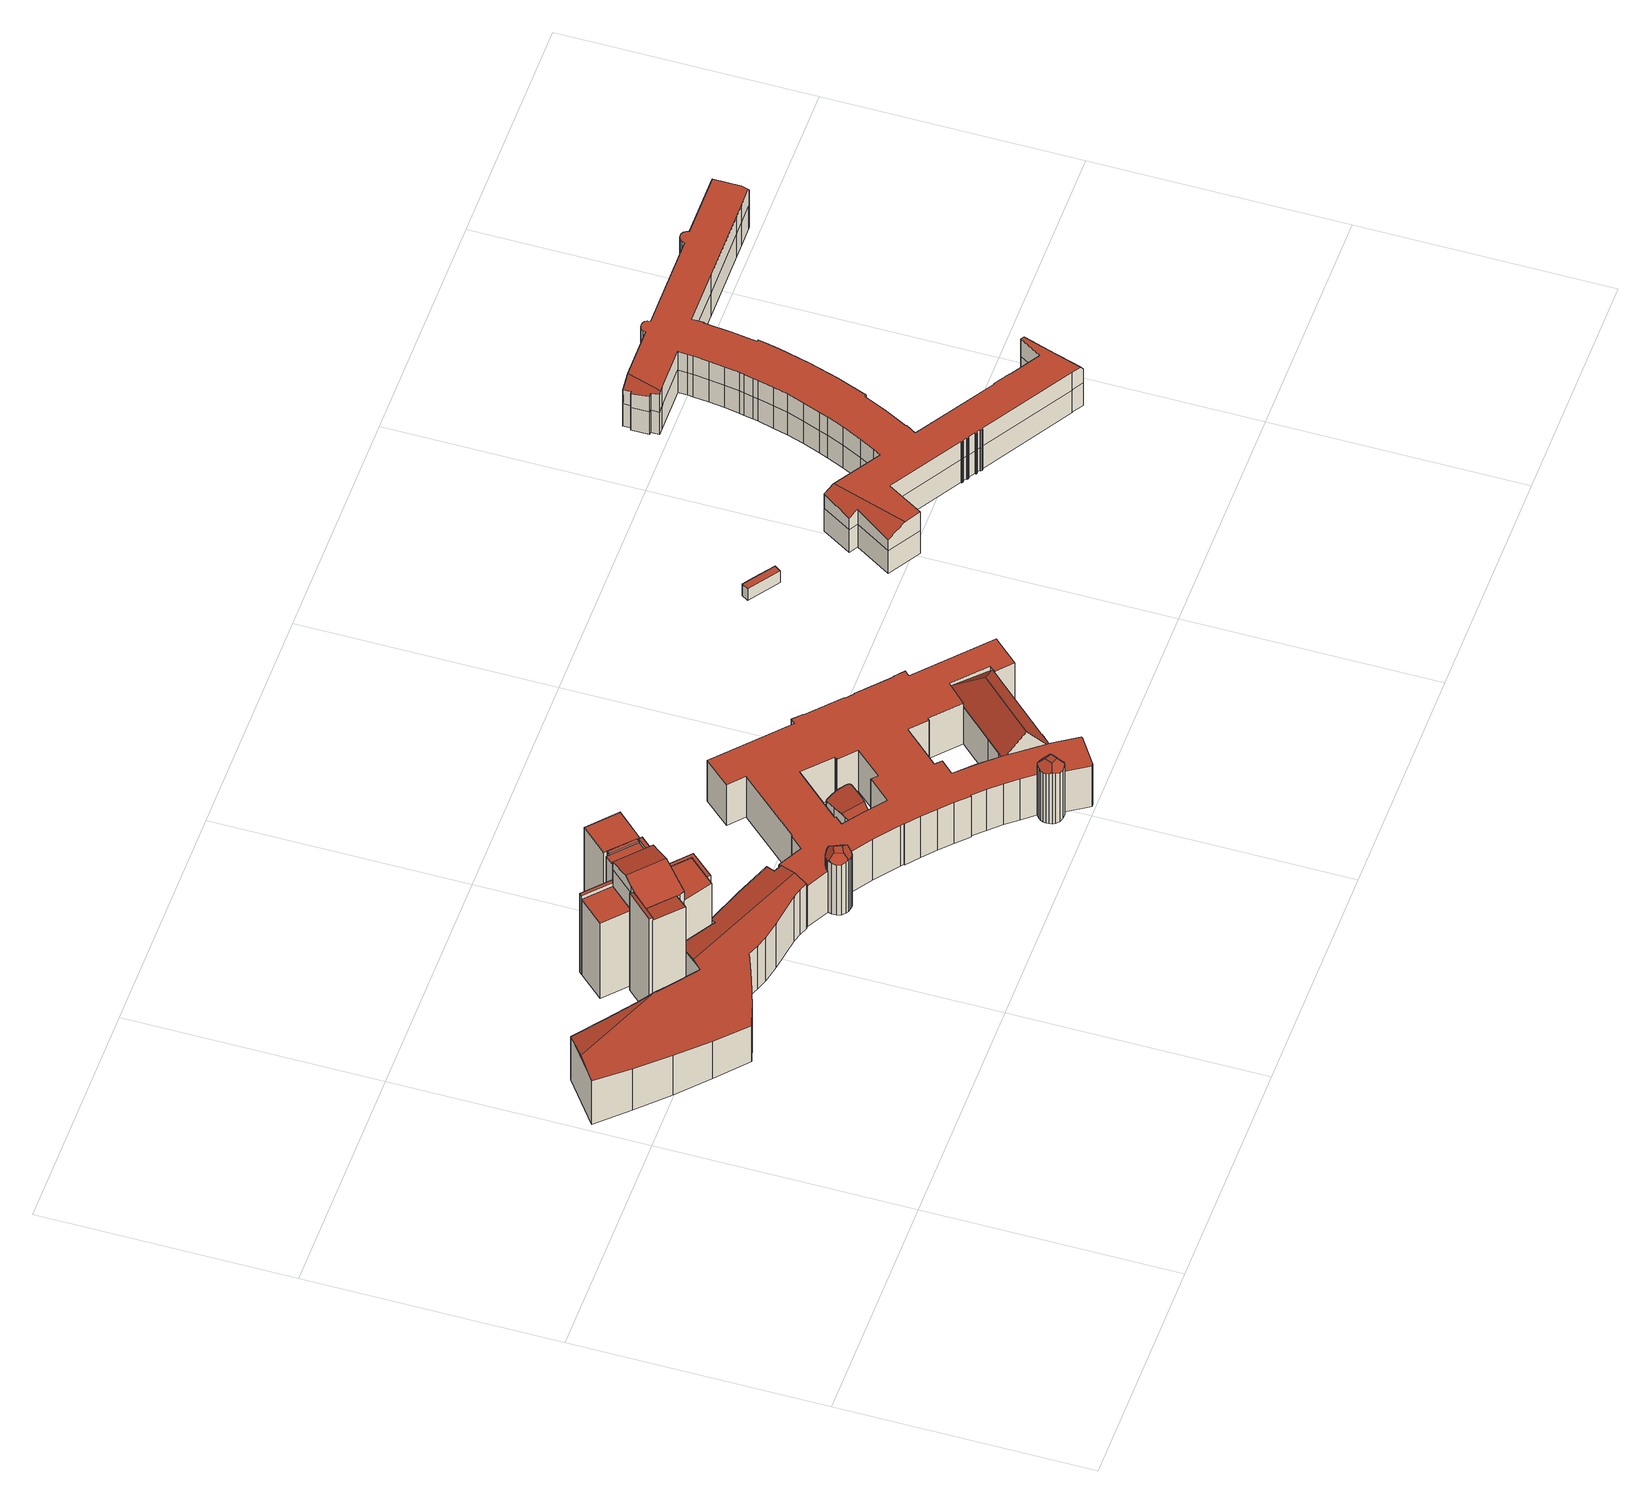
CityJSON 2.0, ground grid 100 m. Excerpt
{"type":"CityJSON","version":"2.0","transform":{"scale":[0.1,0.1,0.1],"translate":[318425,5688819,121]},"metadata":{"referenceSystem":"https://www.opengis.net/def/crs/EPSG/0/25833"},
"CityObjects":{
"building1":{"type":"Building","attributes":{"name":"Deutsches Buch- und Schriftmuseum","Dachtyp_tdc":"tdcFreeFormRoof","Gemeindeschluessel":14713000,"Dachneigung":10.02,"QualitaetDacherkennung":18,"Geometrietyp2DReferenz":"3000","function":"31001_3034","roofType":"5000","measuredHeight":24.61},"geometry":[{"type":"MultiSurface","lod":"2","boundaries":[[[0,1,2,3]],[[1,4,5,2]],[[4,6,7,5]],[[6,8,9,7]],[[8,10,11,9]],[[10,12,13,11]],[[12,14,15,13]],[[14,16,17,15]],[[16,18,19,17]],[[18,20,21,19]],[[20,22,23,21]],[[22,24,25,23]],[[24,26,27,25]],[[26,28,29,27]],[[28,30,31,29]],[[30,32,33,31]],[[32,34,35,33]],[[34,36,37,35]],[[36,38,39,37]],[[38,40,41,39]],[[40,42,43,41]],[[42,44,45,43]],[[44,46,47,45]],[[46,48,49,47]],[[48,50,51,49]],[[50,52,53,51]],[[52,54,55,53]],[[54,56,57,55]],[[56,0,3,57]],[[24,22,20,58,59,1,0,60,61,50,48,46,44,42,40,38,36,34,32,30,28,26]],[[61,60,56,54,52]],[[58,18,16,14,12,10,8,6,4,59]],[[4,1,59]],[[52,50,61]],[[0,56,60]],[[20,18,58]],[[3,2,5,7,9,11,13,15,17,19,21,23,25,27,29,31,33,35,37,39,41,43,45,47,49,51,53,55,57]]],"semantics":{"surfaces":[{"type":"WallSurface"},{"type":"RoofSurface"},{"type":"GroundSurface"}],"values":[0,0,0,0,0,0,0,0,0,0,0,0,0,0,0,0,0,0,0,0,0,0,0,0,0,0,0,0,0,1,1,1,0,0,0,0,2]}}]},
"building2":{"type":"Building","attributes":{"name":"Bücherturm Deutsche Nationalbibliothek","Gemeindeschluessel":14713000,"Geometrietyp2DReferenz":"3000","function":"31001_3010","roofType":"9999"},"children":["building2-1","building2-2","building2-3","building2-4","building2-5","building2-6","building2-7","building2-8","building2-9","building2-10"]},
"building2-1":{"type":"BuildingPart","attributes":{"Dachtyp_tdc":"tdcPolyFlatRoof","Dachneigung":0,"QualitaetDacherkennung":73,"Geometrietyp2DReferenz":"3000","roofType":"1000","measuredHeight":44.66},"parents":["building2"],"geometry":[{"type":"MultiSurface","lod":"2","boundaries":[[[62,63,64,65]],[[63,66,67,64]],[[66,68,69,67]],[[68,66,63,62]],[[65,64,67,69]],[[65,69,68,62]]],"semantics":{"surfaces":[{"type":"WallSurface"},{"type":"RoofSurface"},{"type":"GroundSurface"},{"type":"ClosureSurface"}],"values":[0,0,0,1,2,3]}}]},
"building2-2":{"type":"BuildingPart","attributes":{"Dachtyp_tdc":"tdcPolyFlatRoof","Dachneigung":3.08,"QualitaetDacherkennung":64,"Geometrietyp2DReferenz":"3000","roofType":"2100","measuredHeight":49.57},"parents":["building2"],"geometry":[{"type":"MultiSurface","lod":"2","boundaries":[[[70,71,72,73,74]],[[71,75,76,72]],[[71,70,77,75]],[[76,78,73,72]],[[77,79,78,76,75]],[[70,74,79,77]],[[74,73,78,79]]],"semantics":{"surfaces":[{"type":"WallSurface"},{"type":"RoofSurface"},{"type":"GroundSurface"},{"type":"ClosureSurface"}],"values":[0,0,1,2,3,0,3]}}]},
"building2-3":{"type":"BuildingPart","attributes":{"Dachtyp_tdc":"tdcPolyFlatRoof","Dachneigung":0,"QualitaetDacherkennung":70,"Geometrietyp2DReferenz":"3000","roofType":"1000","measuredHeight":44.62},"parents":["building2"],"geometry":[{"type":"MultiSurface","lod":"2","boundaries":[[[80,81,82,83]],[[81,84,85,82]],[[84,86,87,85]],[[86,88,89,87]],[[88,90,91,89]],[[90,92,93,91]],[[90,88,86,84,81,80,92]],[[83,82,85,87,89,91,93]],[[83,93,92,80]]],"semantics":{"surfaces":[{"type":"WallSurface"},{"type":"RoofSurface"},{"type":"GroundSurface"},{"type":"ClosureSurface"}],"values":[0,0,0,0,0,0,1,2,3]}}]},
"building2-4":{"type":"BuildingPart","attributes":{"Dachtyp_tdc":"tdcPolyFlatRoof","Dachneigung":0,"QualitaetDacherkennung":68,"Geometrietyp2DReferenz":"3000","roofType":"1000","measuredHeight":39.83},"parents":["building2"],"geometry":[{"type":"MultiSurface","lod":"2","boundaries":[[[94,95,96,97]],[[95,98,99,96]],[[100,98,95,94]],[[97,96,99,101]],[[101,99,98,100]],[[97,101,100,94]]],"semantics":{"surfaces":[{"type":"WallSurface"},{"type":"RoofSurface"},{"type":"GroundSurface"},{"type":"ClosureSurface"}],"values":[0,0,1,2,3,3]}}]},
"building2-5":{"type":"BuildingPart","attributes":{"Dachtyp_tdc":"tdcPolyFlatRoof","Dachneigung":0,"QualitaetDacherkennung":43,"Geometrietyp2DReferenz":"3000","roofType":"1000","measuredHeight":44.9},"parents":["building2"],"geometry":[{"type":"MultiSurface","lod":"2","boundaries":[[[102,93,92]],[[102,103,104,93]],[[105,106,80,83,107,108]],[[106,105,109,103,102]],[[93,104,110,107,83]],[[108,111,109,105]],[[110,104,103,109,111]],[[108,107,110,111]],[[92,80,106,102]],[[92,93,83,80]]],"semantics":{"surfaces":[{"type":"WallSurface"},{"type":"RoofSurface"},{"type":"GroundSurface"},{"type":"ClosureSurface"}],"values":[0,0,0,1,2,0,3,3,0,3]}}]},
"building2-6":{"type":"BuildingPart","attributes":{"Dachtyp_tdc":"tdcPolyFlatRoof","Dachneigung":0,"QualitaetDacherkennung":40,"Geometrietyp2DReferenz":"3000","roofType":"1000","measuredHeight":41.58},"parents":["building2"],"geometry":[{"type":"MultiSurface","lod":"2","boundaries":[[[112,113,114,99,98]],[[113,115,116,114]],[[115,117,118,116]],[[117,115,113,112,119]],[[99,114,116,118,101]],[[98,100,119,112]],[[98,99,101,100]],[[101,118,117,119,100]]],"semantics":{"surfaces":[{"type":"WallSurface"},{"type":"RoofSurface"},{"type":"GroundSurface"},{"type":"ClosureSurface"}],"values":[0,0,0,1,2,0,3,3]}}]},
"building2-7":{"type":"BuildingPart","attributes":{"Dachtyp_tdc":"tdcPolyFlatRoof","Dachneigung":11.93,"QualitaetDacherkennung":50,"Geometrietyp2DReferenz":"3000","roofType":"2100","measuredHeight":51.35},"parents":["building2"],"geometry":[{"type":"MultiSurface","lod":"2","boundaries":[[[120,121,122,123,124]],[[125,126,127,76,75]],[[126,120,124,127]],[[126,125,128,121,120]],[[124,123,78,76,127]],[[75,77,79,128,125]],[[75,76,78,79,77]],[[79,78,123,122]],[[79,122,121,128]]],"semantics":{"surfaces":[{"type":"WallSurface"},{"type":"RoofSurface"},{"type":"GroundSurface"},{"type":"ClosureSurface"}],"values":[0,0,0,1,2,0,3,3,3]}}]},
"building2-8":{"type":"BuildingPart","attributes":{"Dachtyp_tdc":"tdcPolyFlatRoof","Dachneigung":0,"QualitaetDacherkennung":47,"Geometrietyp2DReferenz":"3000","roofType":"1000","measuredHeight":46.44},"parents":["building2"],"geometry":[{"type":"MultiSurface","lod":"2","boundaries":[[[129,130,131,132]],[[130,133,134,131]],[[135,136,104,110,111]],[[136,129,132,104]],[[136,135,137,133,130,129]],[[132,131,134,138,110,104]],[[111,139,137,135]],[[111,110,138,139]],[[138,134,133,137,139]]],"semantics":{"surfaces":[{"type":"WallSurface"},{"type":"RoofSurface"},{"type":"GroundSurface"},{"type":"ClosureSurface"}],"values":[0,0,0,0,1,2,0,3,3]}}]},
"building2-9":{"type":"BuildingPart","attributes":{"Dachtyp_tdc":"tdcPolyFlatRoof","Dachneigung":0,"QualitaetDacherkennung":68,"Geometrietyp2DReferenz":"3000","roofType":"1000","measuredHeight":44.58},"parents":["building2"],"geometry":[{"type":"MultiSurface","lod":"2","boundaries":[[[140,141,142,143]],[[141,108,107,142]],[[144,140,143,145]],[[144,139,111,108,141,140]],[[143,142,107,110,138,145]],[[107,108,111,110]],[[138,110,111,139]],[[145,138,139,144]]],"semantics":{"surfaces":[{"type":"WallSurface"},{"type":"RoofSurface"},{"type":"GroundSurface"},{"type":"ClosureSurface"}],"values":[0,0,0,1,2,3,3,3]}}]},
"building2-10":{"type":"BuildingPart","attributes":{"Dachtyp_tdc":"tdcFreeFormRoof","Dachneigung":22.69,"QualitaetDacherkennung":12,"Geometrietyp2DReferenz":"3000","roofType":"5000","measuredHeight":54.58},"parents":["building2"],"geometry":[{"type":"MultiSurface","lod":"2","boundaries":[[[146,74,73,147]],[[122,148,94,97,123]],[[149,150,144,145,118,117]],[[151,152,62,65,134,133]],[[153,146,147,69,68]],[[154,155,156,157,158,159,160,161]],[[162,160,159,163,164,128,79,74,146]],[[153,162,146]],[[122,121,164,163,148]],[[148,163,159,158,165]],[[152,161,160,162,153]],[[151,154,161,152]],[[165,158,157,149]],[[149,157,156,150]],[[150,156,155,166]],[[166,155,154,151]],[[147,73,78,123,97,101,118,145,138,134,65,69]],[[78,73,74,79]],[[78,79,122,123]],[[100,94,148,165,119]],[[100,101,97,94]],[[117,119,165,149]],[[101,100,119,117,118]],[[139,144,150,166,137]],[[139,138,145,144]],[[133,137,166,151]],[[138,139,137,133,134]],[[68,62,152,153]],[[68,69,65,62]],[[164,121,128]],[[128,121,122,79]]],"semantics":{"surfaces":[{"type":"WallSurface"},{"type":"RoofSurface"},{"type":"GroundSurface"},{"type":"ClosureSurface"}],"values":[0,0,0,0,0,1,1,0,0,0,0,0,0,0,0,0,2,3,3,0,3,0,3,0,3,0,3,0,3,0,3]}}]},
"building3":{"type":"Building","attributes":{"name":"Deutsche Nationalbibliothek","Dachtyp_tdc":"tdcFreeFormRoof","Gemeindeschluessel":14713000,"Dachneigung":41.51,"QualitaetDacherkennung":29,"Geometrietyp2DReferenz":"3000","function":"31001_9998","roofType":"5000","measuredHeight":29.27},"geometry":[{"type":"MultiSurface","lod":"2","boundaries":[[[167,168,169,170]],[[168,171,172,169]],[[171,173,174,172]],[[173,175,176,174]],[[175,177,178,176]],[[177,179,180,178]],[[179,181,182,180]],[[181,183,184,182]],[[183,185,186,184]],[[185,187,188,186]],[[187,189,190,188]],[[189,191,192,190]],[[191,193,194,192]],[[193,195,196,194]],[[195,197,198,196]],[[197,199,200,198]],[[199,201,202,200]],[[201,203,204,202]],[[203,205,206,204]],[[205,207,208,206]],[[207,209,210,208]],[[209,211,212,210]],[[211,213,214,212]],[[213,215,216,214]],[[215,217,218,216]],[[217,219,220,218]],[[219,167,170,220]],[[221,222,197,195,193,191,189,187,185,183,223,224]],[[213,211,209,207,205,203,201,199,222,221,225,226]],[[217,215,226,225,227,228,171,168,167,219]],[[173,228,227,224,223,181,179,177,175]],[[227,225,221,224]],[[173,171,228]],[[199,197,222]],[[183,181,223]],[[215,213,226]],[[170,169,172,174,176,178,180,182,184,186,188,190,192,194,196,198,200,202,204,206,208,210,212,214,216,218,220]]],"semantics":{"surfaces":[{"type":"WallSurface"},{"type":"RoofSurface"},{"type":"GroundSurface"}],"values":[0,0,0,0,0,0,0,0,0,0,0,0,0,0,0,0,0,0,0,0,0,0,0,0,0,0,0,1,1,1,1,1,0,0,0,0,2]}}]},
"building4":{"type":"Building","attributes":{"Dachtyp_tdc":"tdcPolyFlatRoof","Gemeindeschluessel":14713000,"Dachneigung":0,"QualitaetDacherkennung":21,"Geometrietyp2DReferenz":"3000","function":"31001_9998","roofType":"1000","measuredHeight":5.31},"geometry":[{"type":"MultiSurface","lod":"2","boundaries":[[[229,230,231,232]],[[230,233,234,231]],[[233,235,236,234]],[[235,229,232,236]],[[235,233,230,229]],[[232,231,234,236]]],"semantics":{"surfaces":[{"type":"WallSurface"},{"type":"RoofSurface"},{"type":"GroundSurface"}],"values":[0,0,0,0,1,2]}}]},
"building5":{"type":"Building","attributes":{"name":"Deutsche Nationalbibliothek","Dachtyp_tdc":"tdcFreeFormRoof","Gemeindeschluessel":14713000,"Dachneigung":10.04,"QualitaetDacherkennung":40,"Geometrietyp2DReferenz":"3000","function":"31001_9998","roofType":"5000","measuredHeight":13.46},"geometry":[{"type":"MultiSurface","lod":"2","boundaries":[[[237,238,239,240]],[[238,241,242,239]],[[241,243,244,242]],[[243,245,246,244]],[[245,247,248,246]],[[247,249,250,248]],[[249,251,252,250]],[[251,253,254,252]],[[253,255,256,254]],[[255,257,258,256]],[[257,259,260,258]],[[259,261,262,260]],[[261,263,264,262]],[[263,265,266,264]],[[265,267,268,266]],[[267,269,270,268]],[[269,271,272,270]],[[271,273,274,272]],[[273,237,240,274]],[[271,269,267,265,263,261,259,257,255,253,275,276,237,273]],[[241,238,276,275,251,249,247,245,243]],[[253,251,275]],[[238,237,276]],[[240,239,242,244,246,248,250,252,254,256,258,260,262,264,266,268,270,272,274]]],"semantics":{"surfaces":[{"type":"WallSurface"},{"type":"RoofSurface"},{"type":"GroundSurface"}],"values":[0,0,0,0,0,0,0,0,0,0,0,0,0,0,0,0,0,0,0,1,1,0,0,2]}}]},
"building6":{"type":"Building","attributes":{"name":"Deutsche Nationalbibliothek","Dachtyp_tdc":"tdcFreeFormRoof","Gemeindeschluessel":14713000,"Dachneigung":43.9,"QualitaetDacherkennung":25,"Geometrietyp2DReferenz":"3000","function":"31001_9998","roofType":"5000","measuredHeight":28.86},"geometry":[{"type":"MultiSurface","lod":"2","boundaries":[[[277,278,279,280]],[[278,281,282,279]],[[281,283,284,282]],[[283,285,286,284]],[[285,287,288,286]],[[287,289,290,288]],[[289,291,292,290]],[[291,293,294,292]],[[293,295,296,294]],[[295,297,298,296]],[[297,299,300,298]],[[299,301,302,300]],[[301,303,304,302]],[[303,305,306,304]],[[305,307,308,306]],[[307,309,310,308]],[[309,311,312,310]],[[311,313,314,312]],[[313,315,316,314]],[[315,317,318,316]],[[317,319,320,318]],[[319,321,322,320]],[[321,323,324,322]],[[323,325,326,324]],[[325,327,328,326]],[[327,329,330,328]],[[329,277,280,330]],[[321,319,317,331,332,333,334,329,327,325,323]],[[277,334,333,335,336,285,283,281,278]],[[335,337,338,297,295,293,291,289,287,336]],[[331,315,313,311,309,307,305,303,301,299,338,337,332]],[[333,332,337,335]],[[299,297,338]],[[317,315,331]],[[287,285,336]],[[277,329,334]],[[280,279,282,284,286,288,290,292,294,296,298,300,302,304,306,308,310,312,314,316,318,320,322,324,326,328,330]]],"semantics":{"surfaces":[{"type":"WallSurface"},{"type":"RoofSurface"},{"type":"GroundSurface"}],"values":[0,0,0,0,0,0,0,0,0,0,0,0,0,0,0,0,0,0,0,0,0,0,0,0,0,0,0,1,1,1,1,1,0,0,0,0,2]}}]},
"building7":{"type":"Building","attributes":{"name":"Deutsche Nationalbibliothek","Dachtyp_tdc":"tdcFreeFormRoof","Gemeindeschluessel":14713000,"Dachneigung":0,"QualitaetDacherkennung":0,"Geometrietyp2DReferenz":"3000","BezugspunktDach":"2000","function":"31001_9998","measuredHeight":21.5},"geometry":[{"type":"MultiSurface","lod":"2","boundaries":[[[339,340,341,342,343,344,345,346,347,348,349,350,351,352,353,354,355,356,357,358,359,360,361,362,363,364,365,366,367,368,369,370,371,372,373,374,375,376,377,378,379,380,381,382,383,384,385,386,387,388,389,390,391,392,393,394,395,396,397,398,399,400,401,402,403,404,405,406,407,408,409,410,411,412,413,414,415,416,417,418,419,420,421,422,423,424,425,426,427,428,429,430,431],[432,433,434,435,436,437,438,439,440,441,442,443,444,445,446]],[[385,384,447,448]],[[384,383,449,447]],[[383,382,450,449]],[[382,381,451,450]],[[381,380,452,451]],[[380,379,453,452]],[[379,378,454,453]],[[378,377,455,454]],[[377,376,456,455]],[[376,375,457,456]],[[375,374,458,457]],[[374,373,459,458]],[[373,372,460,459]],[[372,371,461,460]],[[371,370,462,461]],[[432,446,463,464]],[[446,445,465,463]],[[445,444,466,465]],[[444,443,467,466]],[[443,442,468,467]],[[442,441,469,468]],[[441,440,470,469]],[[440,439,471,470]],[[439,438,472,471]],[[438,437,473,472]],[[437,436,474,473]],[[436,435,475,474]],[[435,434,476,475]],[[434,433,477,476]],[[433,432,464,477]],[[370,369,478,462]],[[369,368,479,478]],[[368,367,480,479]],[[367,366,481,480]],[[366,365,482,481]],[[365,364,483,482]],[[364,363,484,483]],[[363,362,485,484]],[[362,361,486,485]],[[361,360,487,486]],[[360,359,488,487]],[[359,358,489,488]],[[358,357,490,489]],[[357,356,491,490]],[[356,355,492,491]],[[355,354,493,492]],[[354,353,494,493]],[[353,352,495,494]],[[352,351,496,495]],[[351,350,497,496]],[[350,349,498,497]],[[349,348,499,498]],[[348,347,500,499]],[[347,346,501,500]],[[346,345,502,501]],[[345,344,503,502]],[[344,343,504,503]],[[343,342,505,504]],[[342,341,506,505]],[[341,340,507,506]],[[340,339,508,507]],[[339,431,509,508]],[[431,430,510,509]],[[430,429,511,510]],[[429,428,512,511]],[[428,427,513,512]],[[427,426,514,513]],[[426,425,515,514]],[[425,424,516,515]],[[424,423,517,516]],[[423,422,518,517]],[[422,421,519,518]],[[421,420,520,519]],[[420,419,521,520]],[[419,418,522,521]],[[418,417,523,522]],[[417,416,524,523]],[[416,415,525,524]],[[415,414,526,525]],[[414,413,527,526]],[[413,412,528,527]],[[412,411,529,528]],[[411,410,530,529]],[[410,409,531,530]],[[409,408,532,531]],[[408,407,533,532]],[[407,406,534,533]],[[406,405,535,534]],[[405,404,536,535]],[[404,403,537,536]],[[403,402,538,537]],[[402,401,539,538]],[[401,400,540,539]],[[400,399,541,540]],[[399,398,542,541]],[[398,397,543,542]],[[397,396,544,543]],[[396,395,545,544]],[[395,394,546,545]],[[394,393,547,546]],[[393,392,548,547]],[[392,391,549,548]],[[391,390,550,549]],[[390,389,551,550]],[[389,388,552,551]],[[388,387,553,552]],[[387,386,554,553]],[[386,385,448,554]],[[509,510,511,512,513,514,515,516,517,518,519,520,521,522,523,524,525,526,527,528,529,530,531,532,533,534,535,536,537,538,539,540,541,542,543,544,545,546,547,548,549,550,551,552,553,554,448,447,449,450,451,452,453,454,455,456,457,458,459,460,461,462,478,479,480,481,482,483,484,485,486,487,488,489,490,491,492,493,494,495,496,497,498,499,500,501,502,503,504,505,506,507,508],[464,463,465,466,467,468,469,470,471,472,473,474,475,476,477]]],"semantics":{"surfaces":[{"type":"RoofSurface"},{"type":"WallSurface"},{"type":"GroundSurface"}],"values":[0,1,1,1,1,1,1,1,1,1,1,1,1,1,1,1,1,1,1,1,1,1,1,1,1,1,1,1,1,1,1,1,1,1,1,1,1,1,1,1,1,1,1,1,1,1,1,1,1,1,1,1,1,1,1,1,1,1,1,1,1,1,1,1,1,1,1,1,1,1,1,1,1,1,1,1,1,1,1,1,1,1,1,1,1,1,1,1,1,1,1,1,1,1,1,1,1,1,1,1,1,1,1,1,1,1,1,1,1,2]}}]},
"building8":{"type":"Building","attributes":{"name":"Deutsche Nationalbibliothek","Dachtyp_tdc":"tdcFreeFormRoof","Gemeindeschluessel":14713000,"Dachneigung":51.07,"QualitaetDacherkennung":50,"Geometrietyp2DReferenz":"3000","function":"31001_9998","roofType":"5000","measuredHeight":30.65},"geometry":[{"type":"MultiSurface","lod":"2","boundaries":[[[555,556,557,558]],[[556,559,560,557]],[[559,561,562,560]],[[561,563,564,562]],[[563,565,566,564]],[[565,567,568,566]],[[567,569,570,568]],[[569,571,572,570]],[[571,573,574,572]],[[573,575,576,574]],[[575,577,578,576]],[[577,579,580,578]],[[579,555,558,580]],[[581,582,583,584,573]],[[585,586,587,588,589,590,583,582]],[[591,584,583,590,559,592,555,579,593]],[[575,591,593,577]],[[577,593,579]],[[555,592,556]],[[556,592,559]],[[559,590,589,561]],[[573,584,591,575]],[[561,589,588,563]],[[565,587,586,567]],[[563,588,587,565]],[[567,586,585,569]],[[569,585,582,581,571]],[[571,581,573]],[[558,557,560,562,564,566,568,570,572,574,576,578,580]]],"semantics":{"surfaces":[{"type":"WallSurface"},{"type":"RoofSurface"},{"type":"GroundSurface"}],"values":[0,0,0,0,0,0,0,0,0,0,0,0,0,1,1,1,0,0,0,0,0,0,0,0,0,0,0,0,2]}}]},
"building9":{"type":"Building","attributes":{"name":"Universitätsklinikum Leipzig","Dachtyp_tdc":"tdcPolyFlatRoof","Gemeindeschluessel":14713000,"Dachneigung":0,"QualitaetDacherkennung":56,"Geometrietyp2DReferenz":"3000","function":"31001_3051","roofType":"1000","measuredHeight":6.04},"geometry":[{"type":"MultiSurface","lod":"2","boundaries":[[[594,595,596,597]],[[595,598,599,596]],[[598,600,601,599]],[[600,602,603,601]],[[602,594,597,603]],[[602,600,598,595,594]],[[597,596,599,601,603]]],"semantics":{"surfaces":[{"type":"WallSurface"},{"type":"RoofSurface"},{"type":"GroundSurface"}],"values":[0,0,0,0,0,1,2]}}]},
"building10":{"type":"Building","attributes":{"name":"Universitätsklinikum Leipzig","Dachtyp_tdc":"tdcPolyFlatRoof","Gemeindeschluessel":14713000,"Dachneigung":0,"QualitaetDacherkennung":45,"Geometrietyp2DReferenz":"3000","function":"31001_3051","roofType":"1000","measuredHeight":4.32},"geometry":[{"type":"MultiSurface","lod":"2","boundaries":[[[604,605,606,607]],[[605,608,609,606]],[[608,610,611,609]],[[610,604,607,611]],[[610,608,605,604]],[[607,606,609,611]]],"semantics":{"surfaces":[{"type":"WallSurface"},{"type":"RoofSurface"},{"type":"GroundSurface"}],"values":[0,0,0,0,1,2]}}]},
"building11":{"type":"Building","attributes":{"name":"Universitätsklinikum Leipzig","Dachtyp_tdc":"tdcGableRoof","Gemeindeschluessel":14713000,"Dachneigung":12.69,"QualitaetDacherkennung":76,"Geometrietyp2DReferenz":"3000","function":"31001_3051","roofType":"3100","measuredHeight":4.79},"geometry":[{"type":"MultiSurface","lod":"2","boundaries":[[[612,613,614,615]],[[613,616,617,614]],[[616,618,619,617]],[[618,612,615,619]],[[616,613,620]],[[612,618,621]],[[613,612,621,620]],[[618,616,620,621]],[[615,614,617,619]]],"semantics":{"surfaces":[{"type":"WallSurface"},{"type":"RoofSurface"},{"type":"GroundSurface"}],"values":[0,0,0,0,0,0,1,1,2]}}]},
"building12":{"type":"Building","attributes":{"name":"Universitätsklinikum Leipzig","Dachtyp_tdc":"tdcFreeFormRoof","Gemeindeschluessel":14713000,"Dachneigung":0.472,"QualitaetDacherkennung":5,"Geometrietyp2DReferenz":"3000","function":"31001_3051","roofType":"5000","measuredHeight":21.83},"geometry":[{"type":"MultiSurface","lod":"2","boundaries":[[[622,623,624,625]],[[623,626,627,624]],[[626,628,629,627]],[[628,630,631,629]],[[630,632,633,631]],[[632,634,635,633]],[[634,636,637,635]],[[636,638,639,637]],[[638,640,641,639]],[[640,642,643,641]],[[642,644,645,643]],[[644,646,647,645]],[[646,648,649,647]],[[648,650,651,649]],[[650,652,653,651]],[[652,654,655,653]],[[654,656,657,655]],[[656,658,659,657]],[[658,660,661,659]],[[660,662,663,661]],[[662,664,665,663]],[[664,666,667,665]],[[666,668,669,667]],[[668,670,671,669]],[[670,672,673,671]],[[672,674,675,673]],[[674,676,677,675]],[[676,678,679,677]],[[678,680,681,679]],[[680,682,683,681]],[[682,684,685,683]],[[684,686,687,685]],[[686,688,689,687]],[[688,690,691,689]],[[690,692,693,691]],[[692,694,695,693]],[[694,696,697,695]],[[696,698,699,697]],[[698,700,701,699]],[[700,702,703,701]],[[702,704,705,703]],[[704,706,707,705]],[[706,708,709,707]],[[708,710,711,709]],[[710,712,713,711]],[[712,714,715,713]],[[714,716,717,715]],[[716,718,719,717]],[[718,720,721,719]],[[720,722,723,721]],[[722,724,725,723]],[[724,726,727,725]],[[726,728,729,727]],[[728,730,731,729]],[[730,732,733,731]],[[732,734,735,733]],[[734,736,737,735]],[[736,738,739,737]],[[738,740,741,739]],[[740,742,743,741]],[[742,744,745,743]],[[744,746,747,745]],[[746,748,749,747]],[[748,750,751,749]],[[750,752,753,751]],[[752,754,755,753]],[[754,756,757,755]],[[756,758,759,757]],[[758,760,761,759]],[[760,762,763,761]],[[762,764,765,763]],[[764,766,767,765]],[[766,768,769,767]],[[768,770,771,769]],[[770,772,773,771]],[[772,774,775,773]],[[774,776,777,775]],[[776,778,779,777]],[[778,780,781,779]],[[780,782,783,781]],[[782,784,785,783]],[[784,786,787,785]],[[786,788,789,787]],[[788,790,791,789]],[[790,792,793,791]],[[792,794,795,793]],[[794,796,797,795]],[[796,798,799,797]],[[798,800,801,799]],[[800,802,803,801]],[[802,804,805,803]],[[804,806,807,805]],[[806,808,809,807]],[[808,810,811,809]],[[810,812,813,811]],[[812,814,815,813]],[[814,816,817,815]],[[816,818,819,817]],[[818,820,821,819]],[[820,822,823,821]],[[822,824,825,823]],[[824,826,827,825]],[[826,828,829,827]],[[828,830,831,829]],[[830,832,833,831]],[[832,834,835,833]],[[834,622,625,835]],[[836,837,838,839,840,841]],[[842,843,844,845,846,847,848,849]],[[850,851,852,853]],[[854,855,684,856,857,858,859]],[[860,861,862,863,864,865,866,867,868,869,870,871,872,873,874,875,876,844,843,877,878,879,880,881,882,883,884,885,886,887,888,889,890,891,892,893,894,895,896,841,840,897,898,899,900,901,902,903,904,905,906,907,908,909,910,911,912,913,914,915,916,917,918,919,920,857,856,921,922,923,924,925,926,927,928,929,930,931,932,933,934,935,936,937,938,939,940,941,942,943,944,945,946,947,851,850,948,949]],[[834,860,949,622]],[[622,949,948,623]],[[623,948,850,853,626]],[[628,852,851,947,630]],[[630,947,946,632]],[[632,946,945,634]],[[634,945,944,636]],[[636,944,943,638]],[[638,943,942,640]],[[640,942,941,642]],[[642,941,940,644]],[[644,940,939,646]],[[646,939,938,648]],[[648,938,937,650]],[[650,937,936,652]],[[652,936,935,654]],[[654,935,934,656]],[[656,934,933,658]],[[658,933,932,660]],[[660,932,931,662]],[[662,931,930,664]],[[664,930,929,666]],[[666,929,928,668]],[[668,928,927,670]],[[670,927,926,672]],[[672,926,925,674]],[[674,925,924,676]],[[676,924,923,678]],[[678,923,922,680]],[[680,922,921,682]],[[682,921,856,684]],[[692,858,857,920,694]],[[694,920,919,696]],[[696,919,918,698]],[[698,918,917,700]],[[700,917,916,702]],[[702,916,915,704]],[[704,915,914,706]],[[706,914,913,708]],[[708,913,912,710]],[[710,912,911,712]],[[712,911,910,714]],[[714,910,909,716]],[[716,909,908,718]],[[718,908,907,720]],[[720,907,906,722]],[[722,906,905,724]],[[724,905,904,726]],[[726,904,903,728]],[[728,903,902,730]],[[730,902,901,732]],[[732,901,900,734]],[[734,900,899,736]],[[736,899,898,738]],[[738,898,897,740]],[[740,897,840,839,742]],[[748,836,841,896,750]],[[750,896,895,752]],[[752,895,894,754]],[[754,894,893,756]],[[756,893,892,758]],[[758,892,891,760]],[[760,891,890,762]],[[762,890,889,764]],[[764,889,888,766]],[[766,888,887,768]],[[768,887,886,770]],[[770,886,885,772]],[[772,885,884,774]],[[774,884,883,776]],[[776,883,882,778]],[[778,882,881,780]],[[780,881,880,782]],[[782,880,879,784]],[[784,879,878,786]],[[786,878,877,788]],[[788,877,843,842,790]],[[802,876,875,804]],[[800,845,844,876,802]],[[804,875,874,806]],[[806,874,873,808]],[[808,873,872,810]],[[810,872,871,812]],[[812,871,870,814]],[[814,870,869,816]],[[816,869,868,818]],[[818,868,867,820]],[[820,867,866,822]],[[822,866,865,824]],[[824,865,864,826]],[[826,864,863,828]],[[828,863,862,830]],[[830,862,861,832]],[[832,861,860,834]],[[688,854,859,690]],[[690,859,858,692]],[[686,855,854,688]],[[684,855,686]],[[626,853,852,628]],[[792,849,848,794]],[[790,842,849,792]],[[794,848,847,796]],[[796,847,846,798]],[[798,846,845,800]],[[742,839,838,744]],[[744,838,837,746]],[[746,837,836,748]],[[625,624,627,629,631,633,635,637,639,641,643,645,647,649,651,653,655,657,659,661,663,665,667,669,671,673,675,677,679,681,683,685,687,689,691,693,695,697,699,701,703,705,707,709,711,713,715,717,719,721,723,725,727,729,731,733,735,737,739,741,743,745,747,749,751,753,755,757,759,761,763,765,767,769,771,773,775,777,779,781,783,785,787,789,791,793,795,797,799,801,803,805,807,809,811,813,815,817,819,821,823,825,827,829,831,833,835]]],"semantics":{"surfaces":[{"type":"WallSurface"},{"type":"RoofSurface"},{"type":"GroundSurface"}],"values":[0,0,0,0,0,0,0,0,0,0,0,0,0,0,0,0,0,0,0,0,0,0,0,0,0,0,0,0,0,0,0,0,0,0,0,0,0,0,0,0,0,0,0,0,0,0,0,0,0,0,0,0,0,0,0,0,0,0,0,0,0,0,0,0,0,0,0,0,0,0,0,0,0,0,0,0,0,0,0,0,0,0,0,0,0,0,0,0,0,0,0,0,0,0,0,0,0,0,0,0,0,0,0,0,0,0,0,1,1,1,1,1,0,0,0,0,0,0,0,0,0,0,0,0,0,0,0,0,0,0,0,0,0,0,0,0,0,0,0,0,0,0,0,0,0,0,0,0,0,0,0,0,0,0,0,0,0,0,0,0,0,0,0,0,0,0,0,0,0,0,0,0,0,0,0,0,0,0,0,0,0,0,0,0,0,0,0,0,0,0,0,0,0,0,0,0,0,0,0,0,0,0,0,0,0,0,0,0,0,0,0,0,0,0,0,0,0,0,0,2]}}]}
},
"vertices":[
[514,1104,284],[628,1023,279],[628,1023,40],[514,1104,40],[726,1132,270],[726,1132,40],[851,1053,274],[851,1053,40],[863,1043,275],[863,1043,40],[875,1065,270],[875,1065,40],[1030,1013,268],[1030,1013,40],[1183,954,267],[1183,954,40],[1166,920,274],[1166,920,40],[1199,905,274],[1199,905,40],[1140,793,276],[1140,793,40],[1140,791,276],[1140,791,40],[1104,804,276],[1104,804,40],[1068,813,275],[1068,813,40],[928,836,269],[928,836,40],[854,852,266],[854,852,40],[808,866,265],[808,866,40],[764,884,265],[764,884,40],[692,854,256],[692,854,40],[618,826,246],[618,826,40],[544,801,237],[544,801,40],[469,779,228],[469,779,40],[347,885,237],[347,885,40],[229,995,247],[229,995,40],[114,1109,257],[114,1109,40],[3,1227,269],[3,1227,40],[185,1365,269],[185,1365,40],[293,1275,276],[293,1275,40],[402,1188,283],[402,1188,40],[1167,844,287],[660,1058,287],[469,1139,287],[95,1296,287],
[855,1244,490],[948,1160,490],[948,1160,44],[855,1244,44],[851,1053,490],[851,1053,44],[744,1121,490],[744,1121,44],
[716,1141,536],[673,1093,539],[673,1093,44],[716,1141,44],[716,1141,534],[574,1184,539],[574,1184,44],[617,1231,536],[617,1231,44],[617,1231,534],
[882,1456,490],[882,1457,490],[882,1457,44],[882,1456,44],[872,1465,490],[872,1465,44],[968,1570,490],[968,1570,44],[1078,1470,490],[1078,1470,44],[982,1365,490],[982,1365,44],[972,1373,490],[972,1373,44],
[680,1300,442],[587,1385,442],[587,1385,44],[680,1300,44],[677,1484,442],[677,1484,44],[771,1399,442],[771,1399,44],
[972,1373,493],[962,1361,493],[962,1361,44],[871,1444,493],[882,1456,493],[871,1444,44],[871,1444,489],[961,1362,493],[961,1362,44],[961,1362,489],
[677,1484,460],[687,1495,460],[687,1495,44],[792,1399,460],[792,1399,44],[782,1388,460],[782,1388,44],[771,1399,460],
[659,1298,557],[669,1288,554],[669,1288,534],[669,1288,44],[659,1298,44],[574,1184,554],[563,1193,557],[563,1193,44],[650,1266,554],
[972,1353,508],[876,1247,508],[876,1247,44],[972,1353,44],[866,1256,508],[866,1256,44],[961,1362,508],[962,1361,508],[894,1287,508],[894,1287,44],[894,1287,489],
[861,1452,489],[870,1444,489],[870,1444,44],[861,1452,44],[794,1378,489],[794,1378,44],
[726,1132,534],[726,1132,44],[680,1300,534],[782,1388,534],[794,1378,534],[866,1256,534],[855,1244,534],[744,1121,534],[866,1256,579],[894,1287,571],[794,1378,571],[782,1388,571],[771,1399,571],[707,1329,589],[830,1217,589],[855,1244,582],[744,1121,536],[680,1300,573],[669,1288,566],[771,1399,534],[894,1287,534],
[1289,669,315],[1277,667,317],[1277,667,51],[1289,669,51],[1265,667,321],[1265,667,51],[1254,670,327],[1254,670,51],[1244,676,320],[1244,676,51],[1232,689,314],[1232,689,51],[1225,706,314],[1225,706,51],[1224,724,320],[1224,724,51],[1230,740,322],[1230,740,51],[1236,747,318],[1236,747,51],[1243,753,315],[1243,753,51],[1251,757,314],[1251,757,51],[1259,760,315],[1259,760,51],[1268,761,317],[1268,761,51],[1277,761,320],[1277,761,51],[1285,760,325],[1285,760,51],[1294,757,327],[1294,757,51],[1302,752,322],[1302,752,51],[1308,746,318],[1308,746,51],[1314,739,316],[1314,739,51],[1318,732,314],[1318,732,51],[1322,723,315],[1322,723,51],[1323,715,317],[1323,715,51],[1323,706,320],[1323,706,51],[1317,692,324],[1317,692,51],[1308,681,317],[1308,681,51],[1299,674,315],[1299,674,51],[1282,738,343],[1291,758,329],[1228,734,327],[1252,725,343],[1296,706,343],[1319,696,327],[1265,693,343],[1255,670,327],
[1131,1263,101],[1213,1355,101],[1213,1355,48],[1131,1263,48],[1307,1271,101],[1307,1271,48],[1225,1179,101],[1225,1179,48],
[1680,760,182],[1621,712,177],[1621,712,51],[1680,760,51],[1607,723,178],[1607,723,51],[1562,693,169],[1562,693,51],[1544,707,169],[1544,707,51],[1531,717,169],[1531,717,51],[1549,752,175],[1549,752,51],[1569,785,182],[1569,785,51],[1603,837,179],[1603,837,51],[1632,875,170],[1632,875,51],[1637,879,169],[1637,879,51],[1643,879,169],[1643,879,51],[1677,869,166],[1677,869,51],[1709,854,165],[1709,854,51],[1738,835,165],[1738,835,51],[1741,830,165],[1741,830,51],[1742,824,166],[1742,824,51],[1740,818,167],[1740,818,51],[1735,813,168],[1735,813,51],[1581,803,186],[1660,744,186],
[1935,81,316],[1916,80,310],[1916,80,56],[1935,81,56],[1898,86,311],[1898,86,56],[1884,98,319],[1884,98,56],[1878,108,326],[1878,108,56],[1875,119,321],[1875,119,56],[1874,131,317],[1874,131,56],[1876,142,315],[1876,142,56],[1881,153,315],[1881,153,56],[1888,162,318],[1888,162,56],[1897,170,322],[1897,170,56],[1907,175,323],[1907,175,56],[1916,176,318],[1916,176,56],[1925,175,313],[1925,175,56],[1933,174,311],[1933,174,56],[1941,170,310],[1941,170,56],[1948,166,311],[1948,166,56],[1955,160,313],[1955,160,56],[1960,153,318],[1960,153,56],[1964,145,323],[1964,145,56],[1967,137,318],[1967,137,56],[1968,128,312],[1968,128,56],[1968,119,308],[1968,119,56],[1966,111,305],[1966,111,56],[1962,103,305],[1962,103,56],[1958,95,308],[1958,95,56],[1952,89,312],[1952,89,56],[1965,144,324],[1947,135,342],[1936,109,342],[1942,84,321],[1906,119,344],[1878,109,327],[1918,148,344],[1904,173,326],
[1516,1213,264],[1577,1159,264],[1356,916,264],[1355,917,264],[1307,865,264],[1210,916,264],[1209,914,264],[1205,916,264],[1199,905,264],[1140,793,264],[1144,791,264],[1142,787,264],[1230,740,264],[1236,747,264],[1243,753,264],[1251,757,264],[1259,760,264],[1268,761,264],[1277,761,264],[1285,760,264],[1294,757,264],[1302,752,264],[1308,746,264],[1314,739,264],[1318,732,264],[1322,723,264],[1323,715,264],[1323,706,264],[1326,704,264],[1427,636,264],[1523,563,264],[1534,554,264],[1533,550,264],[1585,507,264],[1636,461,264],[1686,415,264],[1734,366,264],[1737,369,264],[1782,323,264],[1826,275,264],[1867,226,264],[1907,175,264],[1916,176,264],[1925,175,264],[1933,174,264],[1941,170,264],[1948,166,264],[1955,160,264],[1960,153,264],[1964,145,264],[1967,137,264],[1968,128,264],[1968,119,264],[1966,111,264],[1962,103,264],[1958,95,264],[1952,89,264],[2008,2,264],[2012,5,264],[2015,1,264],[2128,77,264],[2126,80,264],[2128,81,264],[2068,174,264],[1955,319,264],[1888,395,264],[1818,467,264],[1865,518,264],[1841,540,264],[1971,682,264],[2036,623,264],[2039,627,264],[2040,625,264],[2045,630,264],[2153,532,264],[2229,610,264],[2352,496,264],[2335,471,264],[2394,417,264],[2485,517,264],[2219,758,264],[2236,777,264],[2199,811,264],[2196,809,264],[2078,917,264],[2074,917,264],[2044,944,264],[2045,947,264],[1923,1058,264],[1925,1060,264],[1890,1092,264],[1874,1075,264],[1608,1316,264],[1623,645,264],[1544,707,264],[1463,765,264],[1474,778,264],[1476,777,264],[1491,794,264],[1487,798,264],[1657,985,264],[1763,888,264],[1757,881,264],[1759,879,264],[1756,877,264],[1821,818,264],[1726,713,264],[1703,733,264],[1941,170,49],[1948,166,49],[1933,174,49],[1925,175,49],[1916,176,49],[1907,175,49],[1867,226,49],[1826,275,49],[1782,323,49],[1737,369,49],[1734,366,49],[1686,415,49],[1636,461,49],[1585,507,49],[1533,550,49],[1534,554,49],[1703,733,49],[1623,645,49],[1726,713,49],[1821,818,49],[1756,877,49],[1759,879,49],[1757,881,49],[1763,888,49],[1657,985,49],[1487,798,49],[1491,794,49],[1476,777,49],[1474,778,49],[1463,765,49],[1544,707,49],[1523,563,49],[1427,636,49],[1326,704,49],[1323,706,49],[1323,715,49],[1322,723,49],[1318,732,49],[1314,739,49],[1308,746,49],[1302,752,49],[1294,757,49],[1285,760,49],[1277,761,49],[1268,761,49],[1259,760,49],[1251,757,49],[1243,753,49],[1236,747,49],[1230,740,49],[1142,787,49],[1144,791,49],[1140,793,49],[1199,905,49],[1205,916,49],[1209,914,49],[1210,916,49],[1307,865,49],[1355,917,49],[1356,916,49],[1577,1159,49],[1516,1213,49],[1608,1316,49],[1874,1075,49],[1890,1092,49],[1925,1060,49],[1923,1058,49],[2045,947,49],[2044,944,49],[2074,917,49],[2078,917,49],[2196,809,49],[2199,811,49],[2236,777,49],[2219,758,49],[2485,517,49],[2394,417,49],[2335,471,49],[2352,496,49],[2229,610,49],[2153,532,49],[2045,630,49],[2040,625,49],[2039,627,49],[2036,623,49],[1971,682,49],[1841,540,49],[1865,518,49],[1818,467,49],[1888,395,49],[1955,319,49],[2068,174,49],[2128,81,49],[2126,80,49],[2128,77,49],[2015,1,49],[2012,5,49],[2008,2,49],[1952,89,49],[1958,95,49],[1962,103,49],[1966,111,49],[1968,119,49],[1968,128,49],[1967,137,49],[1964,145,49],[1960,153,49],[1955,160,49],
[2101,209,243],[2100,210,243],[2100,210,52],[2101,209,52],[2068,174,243],[2068,174,52],[1955,319,243],[1955,319,52],[1966,331,243],[1966,331,52],[1977,343,243],[1977,343,52],[2029,398,243],[2029,398,52],[2153,532,243],[2153,532,52],[2229,610,243],[2229,610,52],[2352,496,243],[2352,496,52],[2335,471,243],[2335,471,52],[2112,226,243],[2112,226,52],[2115,224,243],[2115,224,52],[2229,610,250],[2228,609,251],[2215,468,358],[2344,485,257],[2153,532,249],[2029,398,249],[1977,343,249],[1966,331,249],[1955,319,249],[2010,248,358],[2335,471,253],[2100,210,245],[2112,226,247],
[2579,1481,103],[2596,1506,103],[2596,1506,42],[2579,1481,42],[2637,1477,103],[2637,1477,42],[2715,1422,103],[2715,1422,42],[2697,1397,103],[2697,1397,42],
[3388,1127,86],[3400,1147,86],[3400,1147,42],[3388,1127,42],[3417,1136,86],[3417,1136,42],[3404,1116,86],[3404,1116,42],
[3576,1331,84],[3509,1362,84],[3509,1362,42],[3576,1331,42],[3528,1412,84],[3528,1412,42],[3597,1384,84],[3597,1384,42],[3519,1388,90],[3587,1358,90],
[4055,2180,123],[4324,2181,123],[4324,2181,5],[4055,2180,5],[4325,2044,123],[4325,2044,5],[4320,2044,123],[4320,2044,5],[4236,2043,123],[4236,2043,5],[4178,2043,123],[4178,2043,5],[3878,2041,123],[3878,2041,5],[3653,2040,123],[3653,2040,5],[3653,2022,123],[3653,2022,5],[3653,1998,123],[3653,1998,5],[3653,1994,123],[3653,1994,5],[3649,1994,123],[3649,1994,5],[3639,1888,123],[3639,1888,5],[3624,1784,123],[3624,1784,5],[3632,1783,123],[3632,1783,5],[3626,1754,123],[3626,1754,5],[3615,1702,123],[3615,1702,5],[3583,1576,123],[3583,1576,5],[3545,1457,123],[3545,1457,5],[3498,1335,123],[3498,1335,5],[3491,1338,123],[3491,1338,5],[3448,1244,123],[3448,1244,5],[3400,1153,123],[3400,1153,5],[3403,1151,123],[3403,1151,5],[3378,1112,123],[3378,1112,5],[3694,917,123],[3694,917,5],[3696,919,123],[3696,919,5],[3757,881,123],[3757,881,5],[3756,879,123],[3756,879,5],[3875,806,123],[3875,806,5],[3930,895,123],[3930,895,5],[4002,852,123],[4002,852,5],[3947,762,123],[3947,762,5],[3950,759,123],[3950,759,5],[3887,656,123],[3887,656,5],[3878,643,123],[3878,643,5],[3834,670,123],[3834,670,5],[3832,671,123],[3832,671,5],[3474,892,123],[3474,892,5],[3470,889,123],[3470,889,5],[3467,890,123],[3467,890,5],[3464,893,123],[3464,893,5],[3465,897,123],[3465,897,5],[3453,905,123],[3453,905,5],[3449,902,123],[3449,902,5],[3445,903,123],[3445,903,5],[3443,906,123],[3443,906,5],[3444,910,123],[3444,910,5],[3418,926,123],[3418,926,5],[3415,923,123],[3415,923,5],[3411,924,123],[3411,924,5],[3409,927,123],[3409,927,5],[3410,931,123],[3410,931,5],[3397,939,123],[3397,939,5],[3394,936,123],[3394,936,5],[3390,937,123],[3390,937,5],[3387,940,123],[3387,940,5],[3388,944,123],[3388,944,5],[3106,1118,123],[3106,1118,5],[3018,975,123],[3018,975,5],[2890,1054,123],[2890,1054,5],[2978,1197,123],[2978,1197,5],[2944,1218,123],[2944,1218,5],[3015,1336,123],[3015,1336,5],[3238,1197,123],[3238,1197,5],[3238,1198,123],[3238,1198,5],[3255,1228,123],[3255,1228,5],[3287,1286,123],[3287,1286,5],[3325,1365,123],[3325,1365,5],[3354,1432,123],[3354,1432,5],[3367,1466,123],[3367,1466,5],[3393,1535,123],[3393,1535,5],[3415,1602,123],[3415,1602,5],[3430,1659,123],[3430,1659,5],[3446,1724,123],[3446,1724,5],[3450,1743,123],[3450,1743,5],[3457,1779,123],[3457,1779,5],[3461,1797,123],[3461,1797,5],[3471,1857,123],[3471,1857,5],[3479,1918,123],[3479,1918,5],[3485,1979,123],[3485,1979,5],[3487,2001,123],[3487,2001,5],[3489,2039,123],[3489,2039,5],[3306,2038,123],[3306,2038,5],[3275,2038,123],[3275,2038,5],[3275,2071,123],[3275,2071,5],[3265,2071,123],[3265,2071,5],[3264,2143,123],[3264,2143,5],[3274,2143,123],[3274,2143,5],[3274,2175,123],[3274,2175,5],[3543,2177,123],[3543,2177,5],[3545,2187,123],[3545,2187,5],[3551,2196,123],[3551,2196,5],[3560,2202,123],[3560,2202,5],[3571,2204,123],[3571,2204,5],[3581,2202,123],[3581,2202,5],[3590,2196,123],[3590,2196,5],[3596,2188,123],[3596,2188,5],[3598,2177,123],[3598,2177,5],[3999,2179,123],[3999,2179,5],[4002,2190,123],[4002,2190,5],[4008,2198,123],[4008,2198,5],[4017,2204,123],[4017,2204,5],[4027,2206,123],[4027,2206,5],[4037,2204,123],[4037,2204,5],[4046,2199,123],[4046,2199,5],[4052,2190,123],[4052,2190,5],[3015,1336,201],[2944,1218,184],[2978,1197,204],[2890,1054,183],[2957,1013,223],[3053,1312,223],[3275,2038,217],[3287,2038,223],[3331,2176,223],[3274,2175,195],[3274,2143,200],[3264,2143,195],[3265,2071,207],[3275,2071,212],[4324,2073,215],[4315,2044,215],[4320,2044,208],[4325,2044,203],[3950,759,153],[3947,762,158],[3944,887,215],[3867,649,215],[3878,643,198],[3887,656,193],[4052,2190,218],[4046,2199,218],[4037,2204,218],[4027,2206,218],[4017,2204,218],[4008,2198,218],[4002,2190,218],[3999,2179,218],[3598,2177,221],[3596,2188,221],[3590,2196,221],[3581,2202,221],[3571,2204,221],[3560,2202,222],[3551,2196,222],[3545,2187,222],[3543,2177,222],[3306,2038,223],[3489,2039,222],[3487,2001,222],[3485,1979,222],[3479,1918,221],[3471,1857,221],[3461,1797,221],[3457,1779,221],[3450,1743,221],[3446,1724,221],[3430,1659,221],[3415,1602,221],[3393,1535,221],[3367,1466,221],[3354,1432,221],[3325,1365,221],[3287,1286,221],[3255,1228,222],[3238,1198,222],[3238,1197,222],[3018,975,223],[3106,1118,222],[3388,944,220],[3387,940,220],[3390,937,220],[3394,936,220],[3397,939,220],[3410,931,220],[3409,927,220],[3411,924,220],[3415,923,219],[3418,926,219],[3444,910,219],[3443,906,219],[3445,903,219],[3449,902,219],[3453,905,219],[3465,897,219],[3464,893,219],[3467,890,219],[3470,889,219],[3474,892,219],[3832,671,216],[3834,670,216],[3930,895,215],[3875,806,216],[3756,879,217],[3757,881,217],[3696,919,217],[3694,917,217],[3378,1112,220],[3403,1151,220],[3400,1153,220],[3448,1244,220],[3491,1338,220],[3498,1335,220],[3545,1457,220],[3583,1576,220],[3615,1702,220],[3626,1754,220],[3632,1783,220],[3624,1784,220],[3639,1888,220],[3649,1994,220],[3653,1994,220],[3653,1998,220],[3653,2022,220],[3653,2040,220],[3878,2041,219],[4178,2043,216],[4236,2043,216],[4324,2181,216],[4055,2180,218]
]}
